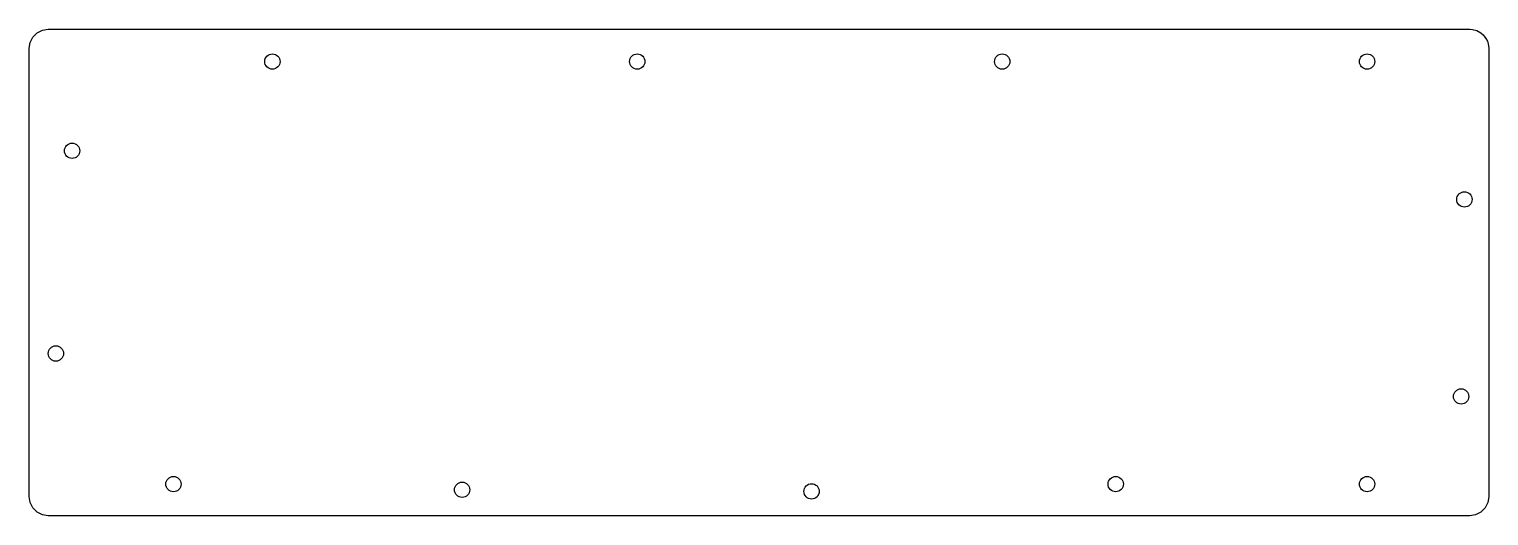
# Model space of a CAD drawing. Header units: millimetres. Extents: x 0 to 229, y -183 to -107.
import ezdxf

# ---------------------------------------------------------------- set-up
doc = ezdxf.new("R2010")
doc.units = ezdxf.units.MM

msp = doc.modelspace()

# ---------------------------------------------------------------- linework, layer by layer
msp.add_lwpolyline([(225.62, -106.69), (226.08, -106.73), (226.76, -106.92), (227.38, -107.27), (227.74, -107.57), (228.17, -108.13), (228.39, -108.55), (228.53, -108.99), (228.62, -109.69), (228.62, -179.9), (228.47, -180.82), (228.04, -181.66), (227.38, -182.32), (226.54, -182.75), (225.62, -182.9), (3.01, -182.9), (2.09, -182.75), (1.25, -182.32), (0.59, -181.66), (0.16, -180.82), (0.01, -179.89), (0.01, -109.69), (0.16, -108.77), (0.59, -107.93), (1.25, -107.27), (2.09, -106.84), (3.01, -106.69), (225.62, -106.69)], close=True)
for centre in [(38.1, -111.76), (95.25, -111.76), (152.4, -111.76), (209.55, -111.76), (6.73, -125.73), (224.79, -133.35), (4.19, -157.48), (224.28, -164.21), (22.61, -177.93), (67.82, -178.82), (122.55, -179.07), (170.18, -177.93), (209.55, -177.93)]:
    msp.add_circle(centre, 1.2)

doc.saveas('drawing.dxf')
